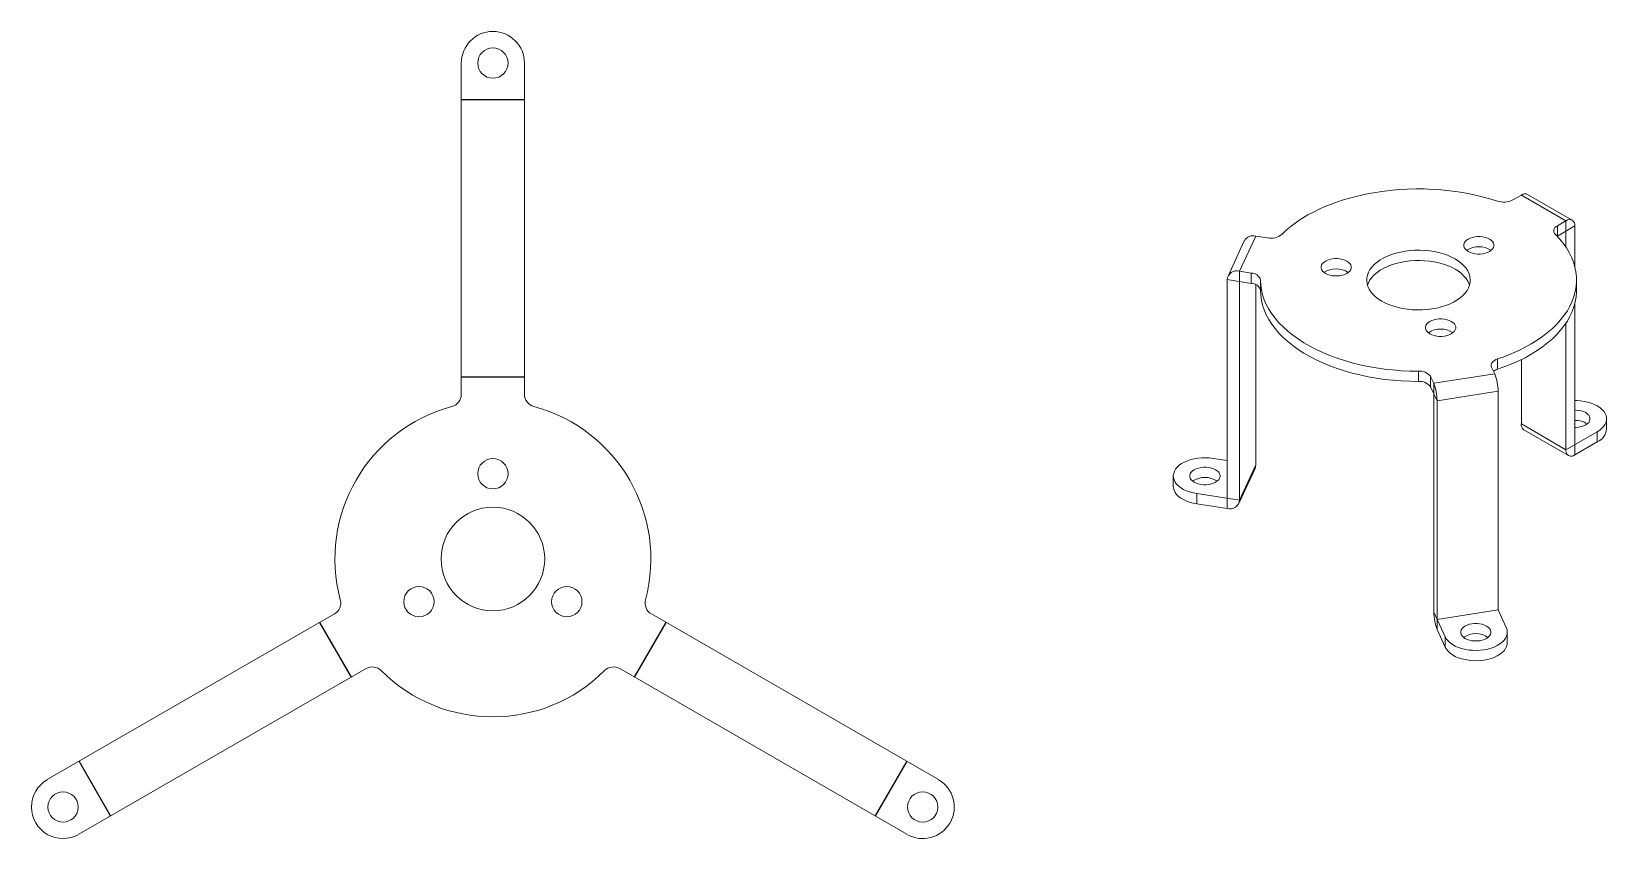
# Model space of a CAD drawing. Header units: millimetres. Extents: x -37 to 88, y -22 to 42.
import ezdxf

# ---------------------------------------------------------------- set-up
doc = ezdxf.new("R2010")
doc.units = ezdxf.units.MM
doc.linetypes.add('CENTERX2', pattern=[20.32, 12.7, -2.54, 2.54, -2.54])

msp = doc.modelspace()

# ---------------------------------------------------------------- linework, layer by layer
at = {"color": 7, "linetype": 'Continuous', "lineweight": 15}
for p, q in [((-2.5, 39.27), (-2.5, 13.04)), ((2.5, 13.04), (2.5, 39.27)), ((81.38, 28.82), (80.7, 28.43)), ((84.91, 26.78), (81.38, 28.82)), ((85.41, 26.83), (81.88, 28.87)), ((84.23, 26.39), (84.91, 26.78)), ((84.23, 25.57), (84.23, 26.39)), ((84.23, 25.57), (85.62, 26.37)), ((84.91, 26.78), (84.91, 24.68)), ((85.62, 26.37), (85.62, 23.11)), ((59.46, 25.18), (58.17, 22.39)), ((60.37, 25.57), (59.07, 22.78)), ((61.3, 25.43), (60.37, 25.57)), ((84.2, 25.56), (84.23, 25.57)), ((59.07, 22.78), (60, 22.64)), ((59.07, 22.78), (59.07, 4.66)), ((60, 21.82), (60, 22.64)), ((60, 21.82), (58.11, 22.12)), ((58.11, 22.12), (58.11, 3.99)), ((60.37, 21.72), (60.37, 7.45)), ((60.74, 21.27), (60.74, 22.08)), ((85.74, 21.27), (85.74, 22.09)), ((85.62, 20.25), (85.62, 8.25)), ((84.91, 18.68), (84.91, 8.65)), ((79.28, 14.65), (79.03, 15.19)), ((79.5, 15.02), (79.5, 15.84)), ((81.38, 15.79), (81.38, 10.7)), ((73.24, 14.05), (73.24, 14.87)), ((74.2, 14.44), (74.45, 13.91)), ((74.2, 13.63), (74.2, 14.44)), ((74.45, 13.91), (79.28, 14.65)), ((74.45, 13.91), (74.45, -4.22)), ((74.2, 13.63), (74.71, 12.53)), ((79.54, 13.28), (74.71, 12.53)), ((74.71, 12.53), (74.71, -5.59)), ((79.54, 13.28), (79.54, -4.03)), ((84.91, 8.65), (81.38, 10.7)), ((81.58, 10.24), (85.12, 8.2)), ((87.39, 10.08), (84.91, 8.65)), ((87.39, 9.27), (87.39, 10.08)), ((88.12, 10.29), (88.12, 11.1)), ((87.39, 9.27), (85.62, 8.25)), ((56.99, 7.97), (58.11, 7.8)), ((53.84, 6.57), (53.84, 5.76)), ((59.02, 4.39), (60.31, 7.17)), ((60.37, 7.45), (59.07, 4.66)), ((59.07, 4.66), (55.69, 5.18)), ((55.69, 4.36), (55.69, 5.18)), ((58.11, 3.99), (55.69, 4.36)), ((-12.54, -4.35), (-35.26, -17.47)), ((35.26, -17.47), (12.54, -4.35)), ((75.36, -6.17), (74.45, -4.22)), ((74.71, -4.78), (79.54, -4.03)), ((79.54, -4.03), (80.19, -5.42)), ((75.36, -6.99), (74.71, -5.59)), ((75.36, -6.99), (75.36, -6.17)), ((80.27, -6.61), (80.27, -5.8)), ((-32.76, -21.8), (-10.04, -8.68)), ((10.04, -8.68), (32.76, -21.8))]:
    msp.add_line(p, q, dxfattribs=at)
at = {"color": 7, "linetype": 'CENTERX2'}
for p, q in [((-2.5, 36.38), (2.5, 36.38)), ((2.5, 14.39), (-2.5, 14.39)), ((-13.71, -5.03), (-11.21, -9.36)), ((11.21, -9.36), (13.71, -5.03)), ((-30.25, -20.35), (-32.75, -16.02)), ((32.75, -16.02), (30.25, -20.35))]:
    msp.add_line(p, q, dxfattribs=at)
at = {"color": 7, "linetype": 'Continuous', "lineweight": 15, "flags": 128}
for points in [[(79.49, 28.34), (78.89, 28.52), (78.28, 28.69), (77.66, 28.84), (77.02, 28.97), (76.37, 29.07), (75.71, 29.16), (75.04, 29.23), (74.37, 29.27), (73.69, 29.3), (73.02, 29.3), (72.34, 29.28), (71.67, 29.25), (71, 29.19), (70.34, 29.11), (69.68, 29), (69.04, 28.88), (68.41, 28.74), (67.79, 28.58), (67.19, 28.4), (66.61, 28.2), (66.05, 27.99), (65.5, 27.75), (64.98, 27.5), (64.49, 27.24), (64.02, 26.96), (63.58, 26.66), (63.16, 26.35), (62.78, 26.03), (62.42, 25.7)], [(84.07, 25.69), (84, 25.78), (83.96, 25.87), (83.94, 25.96), (83.95, 26.06), (83.98, 26.15), (84.04, 26.24), (84.13, 26.32), (84.23, 26.39)], [(77.17, 24.35), (77.33, 24.28), (77.51, 24.21), (77.71, 24.17), (77.91, 24.15), (78.12, 24.15), (78.33, 24.17), (78.52, 24.21), (78.71, 24.28), (78.87, 24.35), (79, 24.45), (79.1, 24.55), (79.18, 24.66), (79.21, 24.78), (79.21, 24.9), (79.18, 25.02), (79.1, 25.14), (79, 25.24), (78.87, 25.33), (78.71, 25.41), (78.52, 25.47), (78.33, 25.51), (78.12, 25.53), (77.91, 25.53), (77.71, 25.51), (77.51, 25.47), (77.33, 25.41), (77.17, 25.33), (77.03, 25.24), (76.93, 25.14), (76.86, 25.02), (76.82, 24.9), (76.82, 24.78), (76.86, 24.66), (76.93, 24.55), (77.03, 24.45), (77.17, 24.35)], [(79.5, 15.84), (80.08, 16.04), (80.63, 16.27), (81.17, 16.51), (81.68, 16.76), (82.16, 17.03), (82.63, 17.32), (83.06, 17.62), (83.46, 17.93), (83.84, 18.26), (84.18, 18.59), (84.49, 18.94), (84.77, 19.3), (85.02, 19.66), (85.23, 20.03), (85.4, 20.41), (85.54, 20.79), (85.64, 21.18), (85.71, 21.57), (85.74, 21.96), (85.74, 22.35), (85.69, 22.74), (85.61, 23.12), (85.5, 23.51), (85.35, 23.89), (85.16, 24.27), (84.94, 24.63), (84.68, 25), (84.39, 25.35), (84.07, 25.69)], [(65.88, 22.61), (66.04, 22.53), (66.22, 22.47), (66.41, 22.43), (66.62, 22.41), (66.83, 22.41), (67.03, 22.43), (67.23, 22.47), (67.41, 22.53), (67.57, 22.61), (67.71, 22.7), (67.81, 22.8), (67.88, 22.92), (67.92, 23.04), (67.92, 23.16), (67.88, 23.28), (67.81, 23.39), (67.71, 23.49), (67.57, 23.59), (67.41, 23.66), (67.23, 23.72), (67.03, 23.76), (66.83, 23.79), (66.62, 23.79), (66.41, 23.76), (66.22, 23.72), (66.04, 23.66), (65.88, 23.59), (65.74, 23.49), (65.64, 23.39), (65.56, 23.28), (65.53, 23.16), (65.53, 23.04), (65.56, 22.92), (65.64, 22.8), (65.74, 22.7), (65.88, 22.61)], [(70.34, 20.41), (70.63, 20.26), (70.95, 20.13), (71.28, 20.01), (71.63, 19.91), (72, 19.83), (72.37, 19.77), (72.76, 19.74), (73.15, 19.72), (73.54, 19.73), (73.92, 19.75), (74.31, 19.8), (74.68, 19.87), (75.04, 19.96), (75.38, 20.07), (75.7, 20.19), (76, 20.34), (76.28, 20.5), (76.53, 20.67), (76.74, 20.86), (76.93, 21.05), (77.09, 21.26), (77.2, 21.47), (77.29, 21.69), (77.33, 21.92), (77.34, 22.14), (77.31, 22.37), (77.25, 22.59), (77.15, 22.81), (77.01, 23.02), (76.84, 23.22), (76.64, 23.41), (76.41, 23.59), (76.14, 23.76), (75.85, 23.91), (75.54, 24.05), (75.21, 24.16), (74.86, 24.26), (74.49, 24.34), (74.12, 24.4), (73.73, 24.44), (73.34, 24.45), (72.95, 24.45), (72.56, 24.42), (72.18, 24.37), (71.81, 24.3), (71.45, 24.22), (71.11, 24.11), (70.79, 23.98), (70.49, 23.84), (70.21, 23.68), (69.96, 23.51), (69.74, 23.32), (69.56, 23.12), (69.4, 22.91), (69.28, 22.7), (69.2, 22.48), (69.15, 22.26), (69.15, 22.03), (69.17, 21.81), (69.24, 21.58), (69.34, 21.37), (69.47, 21.16), (69.65, 20.95), (69.85, 20.76), (70.08, 20.58), (70.34, 20.41)], [(77.28, 21.68), (77.25, 21.77), (77.15, 21.99), (77.01, 22.2), (76.84, 22.4), (76.64, 22.6), (76.41, 22.78), (76.14, 22.94), (75.85, 23.1), (75.54, 23.23), (75.21, 23.35), (74.86, 23.45), (74.49, 23.53), (74.12, 23.58), (73.73, 23.62), (73.34, 23.64), (72.95, 23.63), (72.56, 23.6), (72.18, 23.56), (71.81, 23.49), (71.45, 23.4), (71.11, 23.29), (70.79, 23.17), (70.49, 23.02), (70.21, 22.86), (69.96, 22.69), (69.74, 22.5), (69.56, 22.3), (69.4, 22.1), (69.28, 21.88), (69.21, 21.68)], [(60.74, 22.08), (60.76, 21.69), (60.82, 21.3), (60.91, 20.92), (61.04, 20.53), (61.2, 20.15), (61.4, 19.78), (61.63, 19.41), (61.9, 19.06), (62.2, 18.71), (62.53, 18.37), (62.9, 18.04), (63.29, 17.72), (63.72, 17.42), (64.17, 17.12), (64.65, 16.85), (65.15, 16.59), (65.68, 16.34), (66.23, 16.11), (66.8, 15.9), (67.39, 15.71), (67.99, 15.54), (68.61, 15.38), (69.25, 15.25), (69.9, 15.13), (70.55, 15.04), (71.22, 14.97), (71.89, 14.91), (72.56, 14.88), (73.24, 14.87)], [(60.74, 21.27), (60.76, 20.88), (60.82, 20.49), (60.91, 20.1), (61.04, 19.72), (61.2, 19.34), (61.4, 18.96), (61.63, 18.6), (61.9, 18.24), (62.2, 17.89), (62.53, 17.55), (62.9, 17.22), (63.29, 16.9), (63.72, 16.6), (64.17, 16.31), (64.65, 16.03), (65.15, 15.77), (65.68, 15.53), (66.23, 15.3), (66.8, 15.09), (67.39, 14.9), (67.99, 14.72), (68.61, 14.57), (69.25, 14.43), (69.9, 14.32), (70.55, 14.22), (71.22, 14.15), (71.89, 14.1), (72.56, 14.07), (73.24, 14.05)], [(79.5, 15.02), (80.08, 15.23), (80.63, 15.45), (81.17, 15.69), (81.68, 15.94), (82.16, 16.22), (82.63, 16.5), (83.06, 16.8), (83.46, 17.12), (83.84, 17.44), (84.18, 17.78), (84.49, 18.12), (84.77, 18.48), (85.02, 18.84), (85.23, 19.22), (85.4, 19.59), (85.54, 19.97), (85.64, 20.36), (85.71, 20.75), (85.74, 21.14), (85.74, 21.27)], [(74.14, 17.83), (74.3, 17.76), (74.48, 17.7), (74.68, 17.65), (74.89, 17.63), (75.1, 17.63), (75.3, 17.65), (75.5, 17.7), (75.68, 17.76), (75.84, 17.83), (75.97, 17.93), (76.08, 18.03), (76.15, 18.14), (76.19, 18.26), (76.19, 18.38), (76.15, 18.5), (76.08, 18.62), (75.97, 18.72), (75.84, 18.81), (75.68, 18.89), (75.5, 18.95), (75.3, 18.99), (75.1, 19.01), (74.89, 19.01), (74.68, 18.99), (74.48, 18.95), (74.3, 18.89), (74.14, 18.81), (74.01, 18.72), (73.9, 18.62), (73.83, 18.5), (73.8, 18.38), (73.8, 18.26), (73.83, 18.14), (73.9, 18.03), (74.01, 17.93), (74.14, 17.83)], [(79.03, 15.19), (79, 15.28), (79, 15.38), (79.03, 15.47), (79.08, 15.56), (79.15, 15.64), (79.25, 15.72), (79.36, 15.79), (79.5, 15.84)], [(85.62, 12.55), (85.77, 12.54), (86.07, 12.52), (86.36, 12.48), (86.64, 12.42), (86.91, 12.34), (87.16, 12.24), (87.39, 12.12), (87.59, 11.99), (87.76, 11.85), (87.9, 11.7), (88.01, 11.53), (88.08, 11.36), (88.11, 11.19), (88.11, 11.02), (88.08, 10.84), (88.01, 10.67), (87.9, 10.51), (87.76, 10.36), (87.59, 10.21), (87.39, 10.08)], [(85.62, 10.41), (85.72, 10.41), (85.93, 10.43), (86.13, 10.48), (86.31, 10.54), (86.47, 10.61), (86.6, 10.71), (86.71, 10.81), (86.78, 10.92), (86.81, 11.04), (86.81, 11.16), (86.78, 11.28), (86.71, 11.4), (86.6, 11.5), (86.47, 11.59), (86.31, 11.67), (86.13, 11.73), (85.93, 11.77), (85.72, 11.79), (85.62, 11.8)], [(55.69, 5.18), (55.41, 5.24), (55.13, 5.31), (54.88, 5.4), (54.65, 5.51), (54.44, 5.64), (54.25, 5.78), (54.1, 5.93), (53.99, 6.09), (53.9, 6.26), (53.85, 6.43), (53.84, 6.6), (53.87, 6.78), (53.93, 6.95), (54.02, 7.11), (54.15, 7.27), (54.31, 7.42), (54.5, 7.55), (54.72, 7.67), (54.96, 7.78), (55.22, 7.87), (55.5, 7.93), (55.79, 7.98), (56.09, 8.01), (56.39, 8.02), (56.69, 8), (56.99, 7.97)], [(55.49, 7.06), (55.36, 6.97), (55.25, 6.87), (55.18, 6.75), (55.14, 6.64), (55.14, 6.51), (55.18, 6.4), (55.25, 6.28), (55.36, 6.18), (55.49, 6.08), (55.65, 6.01), (55.83, 5.95), (56.03, 5.91), (56.24, 5.88), (56.44, 5.88), (56.65, 5.91), (56.85, 5.95), (57.03, 6.01), (57.19, 6.08), (57.32, 6.18), (57.43, 6.28), (57.5, 6.4), (57.54, 6.51), (57.54, 6.64), (57.5, 6.75), (57.43, 6.87), (57.32, 6.97), (57.19, 7.06), (57.03, 7.14), (56.85, 7.2), (56.65, 7.24), (56.44, 7.26), (56.24, 7.26), (56.03, 7.24), (55.83, 7.2), (55.65, 7.14), (55.49, 7.06)], [(60.37, 7.45), (60.35, 7.29), (60.31, 7.17)], [(53.84, 5.76), (53.85, 5.61), (53.9, 5.44), (53.99, 5.27), (54.1, 5.11), (54.25, 4.96), (54.44, 4.82), (54.65, 4.7), (54.88, 4.59), (55.13, 4.49), (55.41, 4.42), (55.69, 4.36)], [(80.19, -5.42), (80.25, -5.6), (80.27, -5.77), (80.26, -5.94), (80.21, -6.12), (80.13, -6.28), (80.01, -6.44), (79.86, -6.59), (79.68, -6.73), (79.47, -6.86), (79.23, -6.97), (78.98, -7.06), (78.71, -7.14), (78.42, -7.19), (78.12, -7.23), (77.82, -7.24), (77.52, -7.23), (77.22, -7.21), (76.93, -7.16), (76.66, -7.09), (76.39, -7), (76.15, -6.9), (75.94, -6.78), (75.74, -6.64), (75.58, -6.49), (75.45, -6.34), (75.36, -6.17)], [(76.92, -5.31), (76.79, -5.4), (76.69, -5.51), (76.61, -5.62), (76.58, -5.74), (76.58, -5.86), (76.61, -5.98), (76.69, -6.09), (76.79, -6.2), (76.92, -6.29), (77.09, -6.37), (77.27, -6.43), (77.46, -6.47), (77.67, -6.49), (77.88, -6.49), (78.08, -6.47), (78.28, -6.43), (78.46, -6.37), (78.62, -6.29), (78.76, -6.2), (78.86, -6.09), (78.93, -5.98), (78.97, -5.86), (78.97, -5.74), (78.93, -5.62), (78.86, -5.51), (78.76, -5.4), (78.62, -5.31), (78.46, -5.23), (78.28, -5.17), (78.08, -5.13), (77.88, -5.11), (77.67, -5.11), (77.46, -5.13), (77.27, -5.17), (77.09, -5.23), (76.92, -5.31)], [(75.36, -6.99), (75.45, -7.15), (75.58, -7.31), (75.74, -7.46), (75.94, -7.59), (76.15, -7.71), (76.39, -7.82), (76.66, -7.91), (76.93, -7.97), (77.22, -8.02), (77.52, -8.05), (77.82, -8.06), (78.12, -8.04), (78.42, -8.01), (78.71, -7.95), (78.98, -7.88), (79.23, -7.79), (79.47, -7.68), (79.68, -7.55), (79.86, -7.41), (80.01, -7.26), (80.13, -7.1), (80.21, -6.93), (80.26, -6.76), (80.27, -6.61)]]:
    msp.add_lwpolyline(points, dxfattribs=at)
at = {"color": 7, "linetype": 'Continuous', "lineweight": 15}
for centre, radius in [((0, 39.27), 1.2), ((0, 6.75), 1.2), ((0, 0), 4.1), ((-5.85, -3.38), 1.2), ((5.85, -3.38), 1.2), ((-34.01, -19.64), 1.2), ((34.01, -19.64), 1.2)]:
    msp.add_circle(centre, radius, dxfattribs=at)
for centre, radius, start, end in [((0, 39.27), 2.5, 0, 180), ((81.67, 28.41), 0.503, 65.6929, 125.6176), ((79.98, 29.83), 1.57, 251.6461, 297.0616), ((85.19, 26.44), 0.437, 350.786, 129.2033), ((60.17, 24.8), 0.801, 75.387, 151.733), ((61.57, 26.77), 1.37, 258.528, 308.3514), ((78.02, 22.99), 1.74, 56.1487, 123.8513), ((58.86, 22.06), 0.759, 74.0052, 175.2575), ((60.02, 21.89), 0.749, 14.8213, 91.2937), ((66.72, 21.24), 1.74, 56.1487, 123.8513), ((60.02, 21.08), 0.749, 14.8213, 91.2937), ((74.99, 16.47), 1.74, 56.1487, 123.8513), ((79.79, 14.08), 0.991, 107.3811, 127.8504), ((73.35, 13.82), 1.06, 36.2419, 95.9544), ((73.35, 13), 1.06, 36.2419, 95.9544), ((70.9, 12.53), 3.81, 0.1059, 21.2272), ((75.73, 13.27), 3.81, 0.1059, 21.2272), ((-3.5, 13.04), 1, 285.0261, 0), ((3.5, 13.04), 1, 180, 254.9739), ((0, 0), 12.5, 105.0261, 194.9739), ((0, 0), 12.5, 345.0261, 74.9739), ((81.85, 10.63), 0.48, 172.7442, 235.9436), ((85.67, 9.37), 1.61, 55.3579, 91.9346), ((86.91, 10.38), 1.21, 293.1381, 355.5417), ((85.34, 8.58), 0.437, 170.786, 309.2033), ((56.34, 4.72), 1.74, 56.1487, 123.8513), ((58.32, 4.72), 0.759, 254.0052, 355.2575), ((-13.04, -3.49), 1, 300, 14.9739), ((13.04, -3.49), 1, 165.0261, 240), ((78.27, -4.21), 3.81, 180.1059, 201.2272), ((77.77, -7.65), 1.74, 56.1487, 123.8513), ((-9.54, -9.55), 1, 45.0261, 120), ((9.54, -9.55), 1, 60, 134.9739), ((0, 0), 12.5, 225.0261, 314.9739), ((-34.01, -19.64), 2.5, 120, 300), ((34.01, -19.64), 2.5, 240, 60)]:
    msp.add_arc(centre, radius, start, end, dxfattribs=at)

doc.saveas('drawing.dxf')
